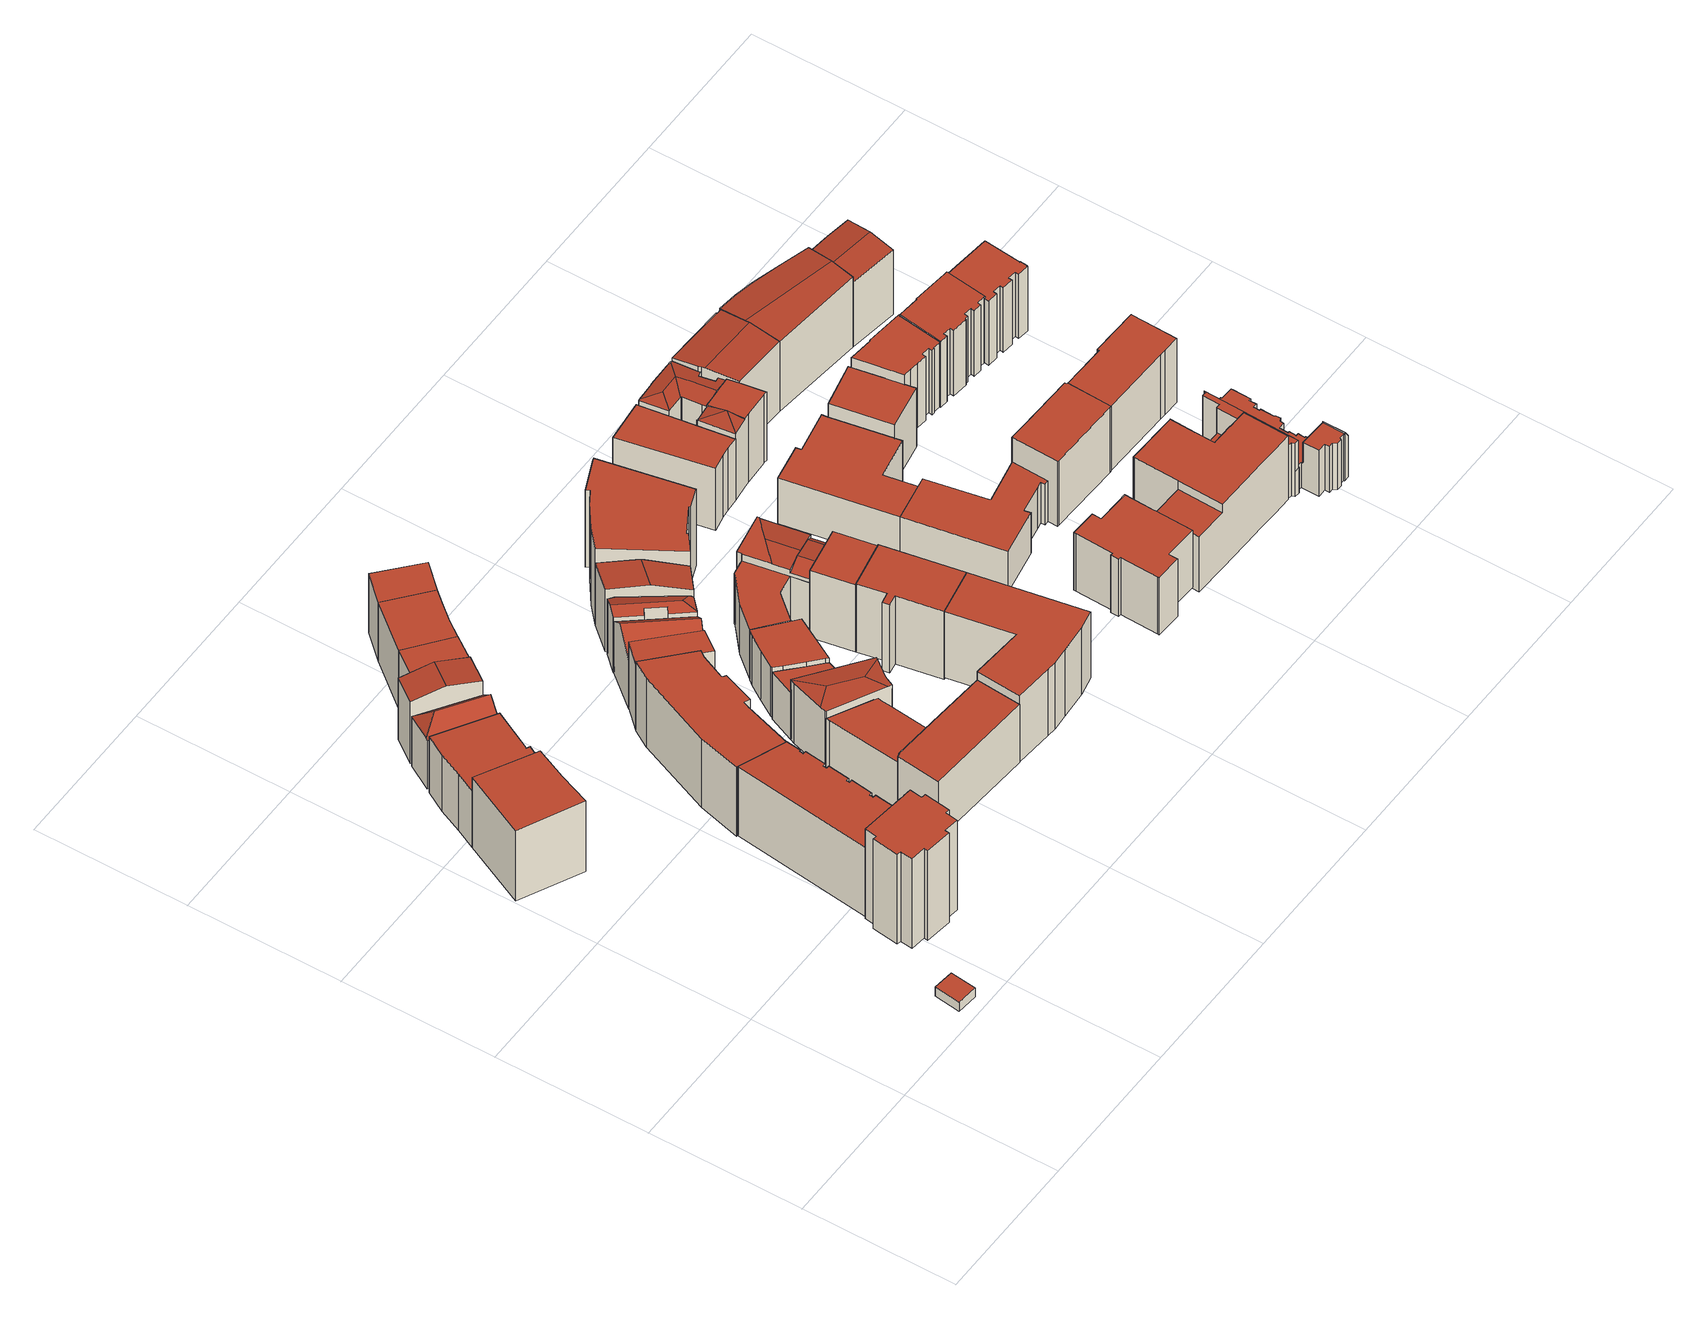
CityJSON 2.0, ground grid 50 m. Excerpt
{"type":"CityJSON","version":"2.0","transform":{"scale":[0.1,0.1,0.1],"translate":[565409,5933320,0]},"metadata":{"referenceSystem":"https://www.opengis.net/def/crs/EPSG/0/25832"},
"CityObjects":{
"building1":{"type":"Building","attributes":{"Gemeindeschluessel":"02000000","Geometrietyp2DReferenz":"3000","function":"31001_2440","roofType":"1000","measuredHeight":3.66,"storeysAboveGround":1},"geometry":[{"type":"MultiSurface","lod":"2","boundaries":[[[0,1,2,3]],[[4,5,6,7]],[[4,3,2,5]],[[5,2,1,6]],[[6,1,0,7]],[[7,0,3,4]]],"semantics":{"surfaces":[{"type":"RoofSurface"},{"type":"GroundSurface"},{"type":"WallSurface"}],"values":[0,1,2,2,2,2]}}]},
"building2":{"type":"Building","attributes":{"Gemeindeschluessel":"02000000","Geometrietyp2DReferenz":"3000","function":"31001_2010","roofType":"1000","measuredHeight":28.3,"storeysAboveGround":7},"geometry":[{"type":"MultiSurface","lod":"2","boundaries":[[[8,9,10,11]],[[12,10,9,13,14]],[[15,16,17,8,11]],[[16,15,12,14]],[[15,11,10,12]],[[8,17,13,9]],[[17,16,14,13]]],"semantics":{"surfaces":[{"type":"WallSurface"},{"type":"RoofSurface"},{"type":"GroundSurface"}],"values":[0,1,2,0,0,0,0]}}]},
"building3":{"type":"Building","attributes":{"Gemeindeschluessel":"02000000","Geometrietyp2DReferenz":"3000","function":"31001_2010","roofType":"1000","measuredHeight":35.96,"storeysAboveGround":9},"geometry":[{"type":"MultiSurface","lod":"2","boundaries":[[[18,19,20,21,22,23,24,25,26,27,28,29,30,31,32,33,34,35,36,37,38]],[[39,40,41,42,43,44,45,46,47,48,49,50,51,52,53,54,55,56,57,58,59]],[[39,38,37,40]],[[40,37,36,41]],[[41,36,35,42]],[[42,35,34,43]],[[43,34,33,44]],[[44,33,32,45]],[[45,32,31,46]],[[46,31,30,47]],[[47,30,29,48]],[[48,29,28,49]],[[49,28,27,50]],[[50,27,26,51]],[[51,26,25,52]],[[52,25,24,53]],[[53,24,23,54]],[[54,23,22,55]],[[55,22,21,56]],[[56,21,20,57]],[[57,20,19,58]],[[58,19,18,59]],[[59,18,38,39]]],"semantics":{"surfaces":[{"type":"RoofSurface"},{"type":"GroundSurface"},{"type":"WallSurface"}],"values":[0,1,2,2,2,2,2,2,2,2,2,2,2,2,2,2,2,2,2,2,2,2,2]}}]},
"building4":{"type":"Building","attributes":{"Gemeindeschluessel":"02000000","Geometrietyp2DReferenz":"3000","function":"31001_2010","roofType":"1000","measuredHeight":22.57,"storeysAboveGround":5},"geometry":[{"type":"MultiSurface","lod":"2","boundaries":[[[60,61,62,63]],[[63,62,64,65]],[[66,67,68,69]],[[69,68,70,71]],[[71,70,72,73]],[[73,72,74,75]],[[75,74,61,60]],[[67,66,76,77]],[[77,76,65,64]],[[65,76,66,69,71,73,75,60,63]],[[77,64,62,61,74,72,70,68,67]]],"semantics":{"surfaces":[{"type":"WallSurface"},{"type":"GroundSurface"},{"type":"RoofSurface"}],"values":[0,0,0,0,0,0,0,0,0,1,2]}}]},
"building5":{"type":"Building","attributes":{"Gemeindeschluessel":"02000000","Geometrietyp2DReferenz":"3000","function":"31001_2010","roofType":"1000","measuredHeight":27.87,"storeysAboveGround":7},"geometry":[{"type":"MultiSurface","lod":"2","boundaries":[[[78,79,80,81]],[[81,80,82,83]],[[83,82,84,85]],[[85,84,86,87]],[[87,86,88,89]],[[89,88,90,91]],[[91,90,92,93]],[[93,92,94,95]],[[95,94,96,97]],[[97,96,98,99]],[[99,98,100,101]],[[101,100,102,103]],[[103,102,104,105]],[[105,104,106,107]],[[107,106,108,109]],[[109,108,110,111]],[[111,110,112,113]],[[113,112,114,115]],[[115,114,116,117]],[[117,116,118,119]],[[119,118,120,121]],[[122,123,124,125]],[[125,124,126,127]],[[127,126,128,129]],[[129,128,130,131]],[[131,130,132,133]],[[133,132,134,135]],[[136,137,138,139]],[[139,138,140,141]],[[121,120,142,143]],[[134,132,130,128,126,124,123,142,120,118,116,114,112,110,108,106,104,102,100,98,96,94,92,90,88,86,84,82,80,79,140,138,137]],[[122,125,127,129,131,133,135,136,139,141,78,81,83,85,87,89,91,93,95,97,99,101,103,105,107,109,111,113,115,117,119,121,143]],[[136,135,134,137]],[[122,143,142,123]],[[78,141,140,79]]],"semantics":{"surfaces":[{"type":"WallSurface"},{"type":"RoofSurface"},{"type":"GroundSurface"}],"values":[0,0,0,0,0,0,0,0,0,0,0,0,0,0,0,0,0,0,0,0,0,0,0,0,0,0,0,0,0,0,1,2,0,0,0]}}]},
"building6":{"type":"Building","attributes":{"Gemeindeschluessel":"02000000","Geometrietyp2DReferenz":"3000","function":"31001_2010","roofType":"3200","measuredHeight":24.64,"storeysAboveGround":4},"geometry":[{"type":"MultiSurface","lod":"2","boundaries":[[[144,145,146]],[[144,147,148,145]],[[149,145,148,150]],[[151,152,149,150]],[[146,145,149,152,153]],[[153,152,151,154]],[[151,150,148,147,154]],[[153,154,147,144,146]]],"semantics":{"surfaces":[{"type":"RoofSurface"},{"type":"WallSurface"},{"type":"GroundSurface"}],"values":[0,0,1,2,1,1,1,0]}}]},
"building7":{"type":"Building","attributes":{"Gemeindeschluessel":"02000000","Geometrietyp2DReferenz":"3000","function":"31001_2010","roofType":"3100","measuredHeight":27.04,"storeysAboveGround":4},"geometry":[{"type":"MultiSurface","lod":"2","boundaries":[[[155,156,157,158]],[[159,160,158,157]],[[161,156,155,162]],[[163,160,159,164]],[[162,155,158,160,163]],[[164,159,157,156,161]],[[164,161,162,163]]],"semantics":{"surfaces":[{"type":"RoofSurface"},{"type":"WallSurface"},{"type":"GroundSurface"}],"values":[0,0,1,1,1,1,2]}}]},
"building8":{"type":"Building","attributes":{"Gemeindeschluessel":"02000000","Geometrietyp2DReferenz":"3000","function":"31001_2010","roofType":"1000","measuredHeight":23.65,"storeysAboveGround":6},"geometry":[{"type":"MultiSurface","lod":"2","boundaries":[[[165,166,167,168]],[[169,170,171,172]],[[170,169,165,168]],[[169,172,166,165]],[[172,171,167,166]],[[171,170,168,167]]],"semantics":{"surfaces":[{"type":"RoofSurface"},{"type":"GroundSurface"},{"type":"WallSurface"}],"values":[0,1,2,2,2,2]}}]},
"building9":{"type":"Building","attributes":{"Gemeindeschluessel":"02000000","Geometrietyp2DReferenz":"3000","function":"31001_2010","roofType":"1000","measuredHeight":27.64,"storeysAboveGround":6},"geometry":[{"type":"MultiSurface","lod":"2","boundaries":[[[173,174,175,176]],[[177,178,179,180]],[[180,179,181,182]],[[182,181,183,184]],[[184,183,174,173]],[[185,186,187,188]],[[188,187,189,190]],[[190,189,191,192]],[[192,191,193,194]],[[195,196,197,198]],[[195,198,199,200,177,180,182,184,173,176,185,188,190,192,194]],[[201,202,203,193,191,189,187,186,175,174,183,181,179,178]],[[175,186,185,176]],[[204,199,198,197]],[[195,194,193,203,205,196]],[[200,199,204,206,202,201]],[[205,203,202,206]],[[201,178,177,200]],[[205,206,204,197,196]]],"semantics":{"surfaces":[{"type":"WallSurface"},{"type":"GroundSurface"},{"type":"RoofSurface"}],"values":[0,0,0,0,0,0,0,0,0,0,1,2,0,0,0,0,0,0,2]}}]},
"building10":{"type":"Building","attributes":{"Gemeindeschluessel":"02000000","Geometrietyp2DReferenz":"3000","function":"31001_2010","roofType":"1000","measuredHeight":23.52,"storeysAboveGround":6},"geometry":[{"type":"MultiSurface","lod":"2","boundaries":[[[207,208,209,210]],[[210,209,211,212]],[[213,211,209,208,214,215]],[[172,171,216,207,210,212]],[[171,172,213,215]],[[172,212,211,213]],[[207,216,214,208]],[[216,171,215,214]]],"semantics":{"surfaces":[{"type":"WallSurface"},{"type":"RoofSurface"},{"type":"GroundSurface"}],"values":[0,0,1,2,0,0,0,0]}}]},
"building11":{"type":"Building","attributes":{"Gemeindeschluessel":"02000000","Geometrietyp2DReferenz":"3000","function":"31001_2010","roofType":"1000","measuredHeight":23.4,"storeysAboveGround":7},"geometry":[{"type":"MultiSurface","lod":"2","boundaries":[[[217,218,219,220,221,222,223]],[[224,225,226,227]],[[227,226,228,229]],[[229,228,230,231]],[[217,232,233,218]],[[234,223,222,235]],[[235,222,221,236]],[[236,221,220,237]],[[237,220,219,238]],[[239,240,241,242]],[[224,227,229,231,234,235,236,237,238,243,239,242]],[[234,231,230,232,217,223]],[[225,224,242,241]],[[240,239,243,233]],[[243,238,219,218,233]],[[240,233,232,230,228,226,225,241]]],"semantics":{"surfaces":[{"type":"RoofSurface"},{"type":"WallSurface"},{"type":"GroundSurface"}],"values":[0,1,1,1,1,1,1,1,1,1,2,1,1,1,1,0]}}]},
"building12":{"type":"Building","attributes":{"Gemeindeschluessel":"02000000","Geometrietyp2DReferenz":"3000","function":"31001_2010","roofType":"1000","measuredHeight":26.34,"storeysAboveGround":5},"geometry":[{"type":"MultiSurface","lod":"2","boundaries":[[[244,245,246,247]],[[248,249,250,251]],[[249,248,244,247]],[[248,251,245,244]],[[251,250,246,245]],[[250,249,247,246]]],"semantics":{"surfaces":[{"type":"RoofSurface"},{"type":"GroundSurface"},{"type":"WallSurface"}],"values":[0,1,2,2,2,2]}}]},
"building13":{"type":"Building","attributes":{"Gemeindeschluessel":"02000000","Geometrietyp2DReferenz":"3000","function":"31001_2010","roofType":"3200","measuredHeight":24.86,"storeysAboveGround":6},"geometry":[{"type":"MultiSurface","lod":"2","boundaries":[[[252,253,254,255]],[[256,253,252,257,258,259]],[[260,261,262,258,257]],[[263,262,261,264]],[[265,266,267,268]],[[263,264,265,268,269,270,271]],[[255,254,269,268,267]],[[266,265,264,261,260]],[[263,271,259,258,262]],[[271,270,256,259]],[[270,269,254,253,256]],[[266,260,257,252,255,267]]],"semantics":{"surfaces":[{"type":"RoofSurface"},{"type":"WallSurface"},{"type":"GroundSurface"}],"values":[0,0,0,1,1,2,1,1,1,1,1,0]}}]},
"building14":{"type":"Building","attributes":{"Gemeindeschluessel":"02000000","Geometrietyp2DReferenz":"3000","function":"31001_2010","roofType":"1000","measuredHeight":23.56,"storeysAboveGround":5},"geometry":[{"type":"MultiSurface","lod":"2","boundaries":[[[208,272,273,214]],[[274,275,276,277]],[[277,276,273,272]],[[275,274,208,214]],[[274,277,272,208]],[[276,275,214,273]]],"semantics":{"surfaces":[{"type":"RoofSurface"},{"type":"GroundSurface"},{"type":"WallSurface"}],"values":[0,1,2,2,2,2]}}]},
"building15":{"type":"Building","attributes":{"Gemeindeschluessel":"02000000","Geometrietyp2DReferenz":"3000","function":"31001_2010","roofType":"1000","measuredHeight":18.92,"storeysAboveGround":5},"geometry":[{"type":"MultiSurface","lod":"2","boundaries":[[[278,279,280,281]],[[281,280,282,283]],[[283,282,284,285]],[[285,284,286,287]],[[288,289,290,291]],[[287,286,292,293]],[[290,289,292,286,284,282,280,279,294]],[[288,291,270,278,281,283,285,287,293]],[[270,291,290,294]],[[288,293,292,289]],[[278,270,294,279]]],"semantics":{"surfaces":[{"type":"WallSurface"},{"type":"RoofSurface"},{"type":"GroundSurface"}],"values":[0,0,0,0,0,0,1,2,0,0,0]}}]},
"building16":{"type":"Building","attributes":{"Gemeindeschluessel":"02000000","Geometrietyp2DReferenz":"3000","function":"31001_2070","roofType":"3100","measuredHeight":26.56,"storeysAboveGround":5},"geometry":[{"type":"MultiSurface","lod":"2","boundaries":[[[295,296,297,298]],[[299,300,297,296]],[[301,298,297,300,302]],[[303,304,299,296,295]],[[302,300,299,304]],[[303,295,298,301]],[[302,304,303,301]]],"semantics":{"surfaces":[{"type":"WallSurface"},{"type":"GroundSurface"},{"type":"RoofSurface"}],"values":[0,1,0,0,0,2,2]}}]},
"building17":{"type":"Building","attributes":{"Gemeindeschluessel":"02000000","Geometrietyp2DReferenz":"3000","function":"31001_2010","roofType":"1000","measuredHeight":20.04,"storeysAboveGround":5},"geometry":[{"type":"MultiSurface","lod":"2","boundaries":[[[305,306,307,308]],[[308,307,309,310]],[[311,312,313,314]],[[314,313,315,316]],[[316,315,317,318]],[[319,320,321,322]],[[317,315,313,312,323,309,307,306,321,320]],[[311,314,316,318,319,322,305,308,310,324]],[[324,310,309,323]],[[319,318,317,320]],[[311,324,323,312]],[[305,322,321,306]]],"semantics":{"surfaces":[{"type":"WallSurface"},{"type":"RoofSurface"},{"type":"GroundSurface"}],"values":[0,0,0,0,0,0,1,2,0,0,0,0]}}]},
"building18":{"type":"Building","attributes":{"Gemeindeschluessel":"02000000","Geometrietyp2DReferenz":"3000","function":"31001_2070","roofType":"3200","measuredHeight":23.77,"storeysAboveGround":4},"geometry":[{"type":"MultiSurface","lod":"2","boundaries":[[[325,326,327,328,329,330,331,332,333,334]],[[296,330,329,335]],[[335,329,328,336]],[[336,328,327,337]],[[337,327,326,338]],[[338,326,325,297]],[[297,325,334,339]],[[340,341,342,343]],[[296,335,336,337,338,297,339,340,343,344]],[[341,340,339,334,333]],[[331,330,296,344,345]],[[346,345,344,343,342]],[[345,346,332,331]],[[346,342,341,333,332]]],"semantics":{"surfaces":[{"type":"RoofSurface"},{"type":"WallSurface"},{"type":"GroundSurface"}],"values":[0,1,1,1,1,1,1,1,2,1,1,1,0,0]}}]},
"building19":{"type":"Building","attributes":{"Gemeindeschluessel":"02000000","Geometrietyp2DReferenz":"3000","function":"31001_2070","roofType":"3100","measuredHeight":27.03,"storeysAboveGround":5},"geometry":[{"type":"MultiSurface","lod":"2","boundaries":[[[347,348,349,350,351]],[[347,351,352,353]],[[354,353,352,355,356]],[[348,347,353,354]],[[355,352,351,350]],[[348,354,356,349]],[[355,350,349,356]]],"semantics":{"surfaces":[{"type":"WallSurface"},{"type":"GroundSurface"},{"type":"RoofSurface"}],"values":[0,1,0,0,0,2,2]}}]},
"building20":{"type":"Building","attributes":{"Gemeindeschluessel":"02000000","Geometrietyp2DReferenz":"3000","function":"31001_2010","roofType":"1000","measuredHeight":26.61,"storeysAboveGround":7},"geometry":[{"type":"MultiSurface","lod":"2","boundaries":[[[357,358,359,360]],[[360,359,361,362]],[[362,361,363,364]],[[365,366,367,368]],[[369,370,371,372]],[[357,360,362,364,371,370,373,374,365,368]],[[367,366,375,376,369,372,363,361,359,358]],[[369,376,373,370]],[[375,366,365,374]],[[376,375,374,373]],[[367,358,357,368]],[[363,372,371,364]]],"semantics":{"surfaces":[{"type":"WallSurface"},{"type":"GroundSurface"},{"type":"RoofSurface"}],"values":[0,0,0,0,0,1,2,0,0,0,0,0]}}]},
"building21":{"type":"Building","attributes":{"Gemeindeschluessel":"02000000","Geometrietyp2DReferenz":"3000","function":"31001_2010","roofType":"1000","measuredHeight":23.55,"storeysAboveGround":6},"geometry":[{"type":"MultiSurface","lod":"2","boundaries":[[[377,378,379,380,381,382,383,384]],[[385,386,387,384,388,389,390]],[[391,392,393,390,394]],[[385,393,392,395,396]],[[397,398,377,387,386]],[[395,399,400,396]],[[401,402,403,404]],[[404,403,405,406]],[[406,405,407,408]],[[408,407,409,410]],[[411,380,379,412]],[[398,378,377]],[[384,383,388]],[[413,381,380,411]],[[390,389,394]],[[414,415,416,417]],[[414,417,418,419,401,404,406,408,410,413,411,412,420]],[[421,422,416,415,423,424,409,407,405,403,402]],[[421,402,401,419]],[[420,412,379,378,398,397,400,399]],[[424,423,391,394,389,388,383,382]],[[397,386,385,396,400]],[[414,420,399,395,392,391,423,415]],[[385,390,393]],[[377,384,387]],[[422,421,419,418]],[[416,422,418,417]],[[413,410,409,424,382,381]]],"semantics":{"surfaces":[{"type":"RoofSurface"},{"type":"WallSurface"},{"type":"GroundSurface"}],"values":[0,0,0,0,0,0,1,1,1,1,1,1,1,1,1,1,2,0,1,1,1,1,1,1,1,1,1,1]}}]},
"building22":{"type":"Building","attributes":{"Gemeindeschluessel":"02000000","Geometrietyp2DReferenz":"3000","function":"31001_2010","roofType":"1000","measuredHeight":27.33,"storeysAboveGround":6},"geometry":[{"type":"MultiSurface","lod":"2","boundaries":[[[425,426,427,428]],[[429,430,426,425]],[[431,375,376,432]],[[433,434,435,436]],[[437,376,375,427,426,430,435,434]],[[438,433,436,429,425,428,431,432]],[[429,436,435,430]],[[433,438,437,434]],[[438,432,376,437]],[[431,428,427,375]]],"semantics":{"surfaces":[{"type":"WallSurface"},{"type":"RoofSurface"},{"type":"GroundSurface"}],"values":[0,0,0,0,1,2,0,0,0,0]}}]},
"building23":{"type":"Building","attributes":{"Gemeindeschluessel":"02000000","Geometrietyp2DReferenz":"3000","function":"31001_2070","roofType":"1000","measuredHeight":30.8,"storeysAboveGround":6},"geometry":[{"type":"MultiSurface","lod":"2","boundaries":[[[439,440,441,442]],[[442,441,443,444]],[[444,443,445,446]],[[447,448,449,450]],[[450,449,451,452]],[[452,451,453,454]],[[454,453,455,456]],[[456,455,457,458]],[[458,457,459,460]],[[460,459,461,462]],[[462,461,440,439]],[[448,447,463,464]],[[446,445,464,463]],[[446,463,447,450,452,454,456,458,460,462,439,442,444]],[[464,445,443,441,440,461,459,457,455,453,451,449,448]]],"semantics":{"surfaces":[{"type":"WallSurface"},{"type":"GroundSurface"},{"type":"RoofSurface"}],"values":[0,0,0,0,0,0,0,0,0,0,0,0,0,1,2]}}]},
"building24":{"type":"Building","attributes":{"Gemeindeschluessel":"02000000","Geometrietyp2DReferenz":"3000","function":"31001_2010","roofType":"1000","measuredHeight":26.93,"storeysAboveGround":6},"geometry":[{"type":"MultiSurface","lod":"2","boundaries":[[[465,466,467,468]],[[469,470,471,472]],[[469,468,467,470]],[[470,467,466,471]],[[471,466,465,472]],[[469,472,465,468]]],"semantics":{"surfaces":[{"type":"RoofSurface"},{"type":"GroundSurface"},{"type":"WallSurface"}],"values":[0,1,2,2,2,2]}}]},
"building25":{"type":"Building","attributes":{"Gemeindeschluessel":"02000000","Geometrietyp2DReferenz":"3000","function":"31001_2010","roofType":"1000","measuredHeight":22.99,"storeysAboveGround":7},"geometry":[{"type":"MultiSurface","lod":"2","boundaries":[[[473,474,475,476]],[[476,475,477,478]],[[479,480,474,473]],[[481,482,483,484]],[[485,486,482,481]],[[487,488,489,490]],[[490,489,491,492]],[[492,491,493,494]],[[495,496,497,498]],[[498,497,499,500]],[[500,499,501,502]],[[488,487,478,477]],[[483,482,486,503,504,501,499,497,496,505,493,491,489,488,477,475,474,480]],[[506,507,485,481,484,479,473,476,478,487,490,492,494,508,495,498,500,502]],[[506,502,501,504]],[[479,484,483,480]],[[485,507,503,486]],[[507,506,504,503]],[[495,508,505,496]],[[508,494,493,505]]],"semantics":{"surfaces":[{"type":"WallSurface"},{"type":"RoofSurface"},{"type":"GroundSurface"}],"values":[0,0,0,0,0,0,0,0,0,0,0,0,1,2,0,0,0,0,0,0]}}]},
"building26":{"type":"Building","attributes":{"Gemeindeschluessel":"02000000","Geometrietyp2DReferenz":"3000","function":"31001_2010","roofType":"1000","measuredHeight":24.76,"storeysAboveGround":5},"geometry":[{"type":"MultiSurface","lod":"2","boundaries":[[[509,510,511,512]],[[513,514,515,516]],[[516,515,517,518]],[[518,517,519,520]],[[520,519,510,509]],[[521,522,523,524]],[[514,513,524,523]],[[522,521,512,511]],[[512,521,524,513,516,518,520,509]],[[522,511,510,519,517,515,514,523]]],"semantics":{"surfaces":[{"type":"WallSurface"},{"type":"GroundSurface"},{"type":"RoofSurface"}],"values":[0,0,0,0,0,0,0,0,1,2]}}]},
"building27":{"type":"Building","attributes":{"Gemeindeschluessel":"02000000","Geometrietyp2DReferenz":"3000","function":"31001_2010","roofType":"1000","measuredHeight":16.32,"storeysAboveGround":5},"geometry":[{"type":"MultiSurface","lod":"2","boundaries":[[[525,526,527,528]],[[528,527,529,530]],[[530,529,531,532]],[[533,534,535,536]],[[537,535,534,531,529,527,526,538,539,540,541]],[[525,528,530,532,533,536,542,543,544,545,546]],[[546,545,539,538]],[[533,532,531,534]],[[525,546,538,526]],[[542,536,535,537]],[[543,542,537,541]],[[545,544,540,539]],[[544,543,541,540]]],"semantics":{"surfaces":[{"type":"WallSurface"},{"type":"RoofSurface"},{"type":"GroundSurface"}],"values":[0,0,0,0,1,2,0,0,0,0,0,0,0]}}]},
"building28":{"type":"Building","attributes":{"Gemeindeschluessel":"02000000","Geometrietyp2DReferenz":"3000","function":"31001_2010","roofType":"1000","measuredHeight":18.31,"storeysAboveGround":5},"geometry":[{"type":"MultiSurface","lod":"2","boundaries":[[[547,548,549,550]],[[550,549,551,552]],[[553,554,555,556]],[[557,558,559,560]],[[560,559,561,562]],[[562,561,563,564]],[[555,554,565,563,561,559,558,551,549,548]],[[566,553,556,547,550,552,557,560,562,564]],[[547,556,555,548]],[[553,566,565,554]],[[566,564,563,565]],[[557,552,551,558]]],"semantics":{"surfaces":[{"type":"WallSurface"},{"type":"RoofSurface"},{"type":"GroundSurface"}],"values":[0,0,0,0,0,0,1,2,0,0,0,0]}}]},
"building29":{"type":"Building","attributes":{"Gemeindeschluessel":"02000000","Geometrietyp2DReferenz":"3000","function":"31001_3010","roofType":"3100","measuredHeight":27.89,"storeysAboveGround":5},"geometry":[{"type":"MultiSurface","lod":"2","boundaries":[[[567,568,569,570]],[[571,572,573,574,575,576]],[[577,578,579]],[[580,581,582,583,577,579]],[[581,584,585,586,582]],[[587,588,581,580]],[[575,589,567,576]],[[571,579,578,572]],[[590,586,585,591]],[[592,593,594,595]],[[595,594,596,597]],[[591,598,599,600]],[[600,599,601,602]],[[602,601,603,574]],[[574,603,589,575]],[[604,605,606]],[[607,608,609,610]],[[611,612,613,614]],[[587,615,588]],[[584,616,585]],[[617,618,619,620]],[[620,619,621,622]],[[623,624,625,626]],[[626,625,627,628]],[[629,611,614,630,513,571,576,524,631,632,592,595,597,633,617,620,622,634,623,626,628,635,607,610,636,637],[591,600,602,574,573,572,638,639,640,590]],[[570,569,641,593,592,632,631,524]],[[623,634,622,621,642,624]],[[629,637,643,644,612,611]],[[645,643,637,636,610,609]],[[608,607,635,628,627,606,605]],[[646,604,647,648]],[[649,618,617,633,597,596]],[[513,630,614,613,615,587,580]],[[588,650,584,581]],[[585,616,648,598,591]],[[583,582,586,590,640,639]],[[513,580,579,571]],[[583,639,638,572,578,577]],[[576,567,570,524]],[[651,647,604,606,627,625,624,642,621,619,618,649,652]],[[584,650,588,615,613,612,644,643,645,609,608,605,604,646,648,616]],[[603,601,599,598,648,647,651,652,589]],[[589,652,653,568,567]],[[568,653,652,649,596,594,593,641,569]]],"semantics":{"surfaces":[{"type":"RoofSurface"},{"type":"WallSurface"},{"type":"GroundSurface"}],"values":[0,0,0,0,0,0,1,1,1,1,1,1,1,1,1,1,1,1,1,1,1,1,1,1,2,1,1,1,1,1,1,1,1,1,1,1,1,1,1,0,0,0,0,0]}}]},
"building30":{"type":"Building","attributes":{"Gemeindeschluessel":"02000000","Geometrietyp2DReferenz":"3000","function":"31001_2010","roofType":"1000","measuredHeight":23.64,"storeysAboveGround":6},"geometry":[{"type":"MultiSurface","lod":"2","boundaries":[[[654,655,656,657]],[[657,656,658,659]],[[660,661,655,654]],[[662,663,659,658]],[[663,662,661,660]],[[663,660,654,657,659]],[[661,662,658,656,655]]],"semantics":{"surfaces":[{"type":"WallSurface"},{"type":"GroundSurface"},{"type":"RoofSurface"}],"values":[0,0,0,0,0,1,2]}}]},
"building31":{"type":"Building","attributes":{"Gemeindeschluessel":"02000000","Geometrietyp2DReferenz":"3000","function":"31001_2010","roofType":"1000","measuredHeight":25.5,"storeysAboveGround":7},"geometry":[{"type":"MultiSurface","lod":"2","boundaries":[[[664,665,666,667,668,669,670]],[[671,667,666,672]],[[664,673,674,665]],[[675,676,677,678]],[[679,680,681,682]],[[683,684,685,686]],[[687,685,688,689]],[[690,691,692,693]],[[693,692,694,695]],[[696,680,679,697,691,690,698,699,700,678,677]],[[701,702,703,704,689,688,705,706,707,673,664,670,708]],[[709,687,689,704,703,702,701,708,710,711,671,672,712,713,714,675,678,700,699,698,690,693,695,715,716],[717,718,719,720,721,722,723,724,725,726]],[[707,706,705,688,685,684,727,728,729,730,731,681,680,696,677,676,732,733,674,673]],[[734,735,736,683,686,737,738,739,694,692,691,697,679,682]],[[670,669,668,667,671,711,710,708]],[[674,733,732,676,675,714,713,712]],[[721,720,719,718,681,731,730,729]],[[728,727,684,724,723,722,721,729]],[[717,726,735,734,682,681,718]],[[684,683,736,735,726,725,724]],[[687,709,716,738,737,686,685]],[[739,738,716,715,695,694]],[[665,674,712,672,666]]],"semantics":{"surfaces":[{"type":"RoofSurface"},{"type":"WallSurface"},{"type":"GroundSurface"}],"values":[0,1,1,1,1,1,1,1,1,1,1,2,0,0,1,1,1,1,1,1,1,1,1]}}]},
"building32":{"type":"Building","attributes":{"Gemeindeschluessel":"02000000","Geometrietyp2DReferenz":"3000","function":"31001_1010","roofType":"1000","measuredHeight":26.06,"storeysAboveGround":7},"geometry":[{"type":"MultiSurface","lod":"2","boundaries":[[[740,741,742,743,744,745,746,747,748,749,750]],[[546,751,752,753,754,755,756,757,758,759,760]],[[546,748,747,751]],[[751,747,746,752]],[[752,746,745,753]],[[753,745,744,754]],[[754,744,743,755]],[[755,743,742,756]],[[756,742,741,757]],[[757,741,740,758]],[[759,750,749,760]],[[759,758,740,750]],[[546,760,749,748]]],"semantics":{"surfaces":[{"type":"RoofSurface"},{"type":"GroundSurface"},{"type":"WallSurface"}],"values":[0,1,2,2,2,2,2,2,2,2,2,2,2]}}]},
"building33":{"type":"Building","attributes":{"Gemeindeschluessel":"02000000","Geometrietyp2DReferenz":"3000","function":"31001_2010","roofType":"3100","measuredHeight":29.08,"storeysAboveGround":7},"geometry":[{"type":"MultiSurface","lod":"2","boundaries":[[[761,762,763,764]],[[622,765,766,620]],[[620,766,767,617]],[[768,762,761,607]],[[769,770,771,772]],[[772,771,773,774]],[[768,607,622,620,617,769,772,774]],[[763,762,768,774,773]],[[622,607,761,764,765]],[[770,769,617,767]],[[770,767,766,765,764,763,773,771]]],"semantics":{"surfaces":[{"type":"RoofSurface"},{"type":"WallSurface"},{"type":"GroundSurface"}],"values":[0,1,1,1,1,1,2,1,1,1,0]}}]},
"building34":{"type":"Building","attributes":{"Gemeindeschluessel":"02000000","Geometrietyp2DReferenz":"3000","function":"31001_1010","roofType":"1000","measuredHeight":25.79,"storeysAboveGround":7},"geometry":[{"type":"MultiSurface","lod":"2","boundaries":[[[775,776,777,778,779,780,781,782,783,784,785,786,787,788,789,790,791,792]],[[793,794,795,796,797,798,799,800,801,802,803,804,805,806,807,808,809,810]],[[793,792,791,794]],[[794,791,790,795]],[[795,790,789,796]],[[796,789,788,797]],[[797,788,787,798]],[[798,787,786,799]],[[799,786,785,800]],[[800,785,784,801]],[[801,784,783,802]],[[802,783,782,803]],[[803,782,781,804]],[[804,781,780,805]],[[805,780,779,806]],[[806,779,778,807]],[[807,778,777,808]],[[808,777,776,809]],[[809,776,775,810]],[[810,775,792,793]]],"semantics":{"surfaces":[{"type":"RoofSurface"},{"type":"GroundSurface"},{"type":"WallSurface"}],"values":[0,1,2,2,2,2,2,2,2,2,2,2,2,2,2,2,2,2,2,2]}}]},
"building35":{"type":"Building","attributes":{"Gemeindeschluessel":"02000000","Geometrietyp2DReferenz":"3000","function":"31001_1120","roofType":"1000","measuredHeight":21.23,"storeysAboveGround":6},"geometry":[{"type":"MultiSurface","lod":"2","boundaries":[[[811,812,813,814,815,816,817,818,819,820,821]],[[822,821,820,823]],[[823,820,819,824]],[[824,819,818,825]],[[825,818,817,826]],[[826,817,816,827]],[[827,816,815,828]],[[829,814,813,830]],[[830,813,812,831]],[[832,811,821,822]],[[833,834,835,836]],[[836,835,837,838]],[[838,837,839,840]],[[840,839,841,842]],[[842,841,843,844]],[[844,843,845,846]],[[847,848,849,850]],[[850,849,851,852]],[[852,851,853,854]],[[854,853,855,856]],[[856,855,857,858]],[[858,857,859,860]],[[860,859,861,862]],[[862,861,863,864]],[[864,863,865,866]],[[867,868,869,870]],[[870,869,871,872]],[[873,874,875,876]],[[877,878,879,880]],[[880,879,881,882]],[[882,881,883,884]],[[876,875,885,886,887]],[[888,889,890,891]],[[891,890,892,893]],[[893,892,894,895]],[[895,894,896,897]],[[898,899,900,901]],[[901,900,902,903]],[[904,905,906,907]],[[907,906,908,909]],[[909,908,910,911]],[[911,910,912,913]],[[913,912,914,915]],[[915,914,916,917]],[[917,916,918,919]],[[919,918,920,921]],[[921,920,922,923]],[[923,922,924,925]],[[847,850,852,854,856,858,860,862,864,866,898,901,903,926,888,891,893,895,897,877,880,882,884,867,870,872,927,832,822,823,824,825,826,827,828,833,836,838,840,842,844,846,904,907,909,911,913,915,917,919,921,923,925]],[[871,869,868,873,876,887,902,900,899,865,863,861,859,857,855,853,851,849,848,924,922,920,918,916,914,912,910,908,906,905,845,843,841,839,837,835,834,829,830,831]],[[928,926,903,902,887,886]],[[888,926,928,929,930,889]],[[885,875,930,929]],[[878,877,897,896]],[[867,884,883,874,873,868]],[[865,899,898,866]],[[924,848,847,925]],[[845,905,904,846]],[[871,831,927,872]],[[832,927,831,812,811]],[[833,828,815,814,829,834]],[[885,929,928,886]],[[878,896,894,892,890,889,930,875,874,883,881,879]]],"semantics":{"surfaces":[{"type":"RoofSurface"},{"type":"WallSurface"},{"type":"GroundSurface"}],"values":[0,1,1,1,1,1,1,1,1,1,1,1,1,1,1,1,1,1,1,1,1,1,1,1,1,1,1,1,1,1,1,1,1,1,1,1,1,1,1,1,1,1,1,1,1,1,1,1,2,0,1,1,1,1,1,1,1,1,1,1,1,0,0]}}]},
"building36":{"type":"Building","attributes":{"Gemeindeschluessel":"02000000","Geometrietyp2DReferenz":"3000","function":"31001_1010","roofType":"1000","measuredHeight":25.64,"storeysAboveGround":7},"geometry":[{"type":"MultiSurface","lod":"2","boundaries":[[[931,932,933,934,935,936,937,938,939,940]],[[941,942,943,944,945,946,947,948,949,950]],[[941,940,939,942]],[[942,939,938,943]],[[943,938,937,944]],[[944,937,936,945]],[[945,936,935,946]],[[946,935,934,947]],[[947,934,933,948]],[[948,933,932,949]],[[949,932,931,950]],[[941,950,931,940]]],"semantics":{"surfaces":[{"type":"RoofSurface"},{"type":"GroundSurface"},{"type":"WallSurface"}],"values":[0,1,2,2,2,2,2,2,2,2,2,2]}}]},
"building37":{"type":"Building","attributes":{"Gemeindeschluessel":"02000000","Geometrietyp2DReferenz":"3000","function":"31001_2010","roofType":"3100","measuredHeight":29.04,"storeysAboveGround":7},"geometry":[{"type":"MultiSurface","lod":"2","boundaries":[[[774,951,952,953]],[[953,952,954,955]],[[955,954,956,957]],[[957,956,958,959]],[[960,961,962,963]],[[964,768,774,953,955,957,959,960,963]],[[965,951,774,768,966]],[[967,968,964,963,962]],[[961,960,959,958]],[[966,768,964,968]],[[961,958,956,954,952,951,965,967,962]],[[966,968,967,965]]],"semantics":{"surfaces":[{"type":"WallSurface"},{"type":"GroundSurface"},{"type":"RoofSurface"}],"values":[0,0,0,0,0,1,0,0,0,0,2,2]}}]},
"building38":{"type":"Building","attributes":{"Gemeindeschluessel":"02000000","Geometrietyp2DReferenz":"3000","function":"31001_1010","roofType":"1000","measuredHeight":26.35,"storeysAboveGround":7},"geometry":[{"type":"MultiSurface","lod":"2","boundaries":[[[969,970,971,972,973,974,975,976,977,978,979,980,981,982,983,984,985,986,987,988,989,990,991,992]],[[993,801,800,799,798,994,995,996,997,998,999,1000,1001,1002,1003,1004,1005,1006,1007,1008,1009,1010,1011,1012]],[[993,992,991,801]],[[801,991,990,800]],[[800,990,989,799]],[[799,989,988,798]],[[798,988,987,994]],[[994,987,986,995]],[[995,986,985,996]],[[996,985,984,997]],[[997,984,983,998]],[[998,983,982,999]],[[999,982,981,1000]],[[1000,981,980,1001]],[[1001,980,979,1002]],[[1002,979,978,1003]],[[1003,978,977,1004]],[[1004,977,976,1005]],[[1005,976,975,1006]],[[1006,975,974,1007]],[[1007,974,973,1008]],[[1008,973,972,1009]],[[1009,972,971,1010]],[[1010,971,970,1011]],[[1011,970,969,1012]],[[1012,969,992,993]]],"semantics":{"surfaces":[{"type":"RoofSurface"},{"type":"GroundSurface"},{"type":"WallSurface"}],"values":[0,1,2,2,2,2,2,2,2,2,2,2,2,2,2,2,2,2,2,2,2,2,2,2,2,2]}}]},
"building39":{"type":"Building","attributes":{"Gemeindeschluessel":"02000000","Geometrietyp2DReferenz":"3000","function":"31001_1010","roofType":"1000","measuredHeight":25.8,"storeysAboveGround":7},"geometry":[{"type":"MultiSurface","lod":"2","boundaries":[[[1013,1014,1015,1016]],[[1016,1015,1017,1018]],[[1018,1017,1019,1020]],[[1020,1019,1021,1022]],[[1022,1021,1023,1024]],[[1024,1023,1025,1026]],[[1027,1028,1029,1030]],[[1030,1029,1031,1032]],[[1032,1031,1033,1034]],[[1034,1033,1035,1036]],[[1036,1035,1037,1038]],[[1038,1037,1039,1040]],[[1040,1039,1041,1042]],[[1042,1041,1043,1044]],[[1044,1043,1045,1046]],[[1046,1045,1014,1013]],[[1047,1048,1049,1050]],[[1050,1049,1028,1027]],[[1048,1047,1026,1025]],[[1026,1047,1050,1027,1030,1032,1034,1036,1038,1040,1042,1044,1046,1013,1016,1018,1020,1022,1024]],[[1048,1025,1023,1021,1019,1017,1015,1014,1045,1043,1041,1039,1037,1035,1033,1031,1029,1028,1049]]],"semantics":{"surfaces":[{"type":"WallSurface"},{"type":"GroundSurface"},{"type":"RoofSurface"}],"values":[0,0,0,0,0,0,0,0,0,0,0,0,0,0,0,0,0,0,0,1,2]}}]},
"building40":{"type":"Building","attributes":{"Gemeindeschluessel":"02000000","Geometrietyp2DReferenz":"3000","function":"31001_2010","roofType":"3100","measuredHeight":27.14,"storeysAboveGround":6},"geometry":[{"type":"MultiSurface","lod":"2","boundaries":[[[1051,1052,1053,1054]],[[1052,1055,1056,1057,1053]],[[1058,1051,1054,964]],[[963,1057,1056,1059]],[[1059,1056,1055,1060]],[[1060,1055,1052,1051,1058]],[[964,1054,1053,1057,963]],[[964,963,1059,1060,1058]]],"semantics":{"surfaces":[{"type":"RoofSurface"},{"type":"WallSurface"},{"type":"GroundSurface"}],"values":[0,0,1,1,1,1,1,2]}}]}
},
"vertices":[
[355,6,104],[365,91,104],[298,99,104],[287,14,104],[287,14,68],[298,99,68],[365,91,68],[355,6,68],
[288,1377,0],[288,1377,283],[244,1276,283],[244,1276,0],[204,1173,283],[105,1477,283],[8,1270,283],[204,1173,0],[8,1270,0],[105,1477,0],
[464,322,360],[459,281,360],[509,275,360],[507,262,360],[594,251,360],[595,265,360],[645,258,360],[650,299,360],[664,297,360],[675,383,360],[661,385,360],[666,426,360],[640,429,360],[636,429,360],[623,431,360],[621,431,360],[525,443,360],[480,448,360],[475,408,360],[461,410,360],[451,324,360],[451,324,0],[461,410,0],[475,408,0],[480,448,0],[525,443,0],[621,431,0],[623,431,0],[636,429,0],[640,429,0],[666,426,0],[661,385,0],[675,383,0],[664,297,0],[650,299,0],[645,258,0],[595,265,0],[594,251,0],[507,262,0],[509,275,0],[459,281,0],[464,322,0],
[105,1477,1],[105,1477,226],[137,1542,226],[137,1542,1],[170,1617,226],[170,1617,1],[385,1574,1],[385,1574,226],[319,1443,226],[319,1443,1],[329,1438,226],[329,1438,1],[294,1374,226],[294,1374,1],[288,1377,226],[288,1377,1],[208,1685,1],[208,1685,226],
[535,899,9],[535,899,287],[679,841,287],[679,841,9],[683,839,287],[683,839,9],[681,817,287],[681,817,9],[678,791,287],[678,791,9],[674,791,287],[674,791,9],[672,778,287],[672,778,9],[682,777,287],[682,777,9],[674,707,287],[674,707,9],[664,708,287],[664,708,9],[663,696,287],[663,696,9],[673,695,287],[673,695,9],[672,691,287],[672,691,9],[664,624,287],[664,624,9],[655,625,287],[655,625,9],[654,615,287],[654,615,9],[664,614,287],[664,614,9],[655,543,287],[655,543,9],[646,544,287],[646,544,9],[645,535,287],[645,535,9],[644,532,287],[644,532,9],[654,530,287],[654,530,9],[636,462,9],[636,462,287],[635,449,287],[635,449,9],[639,448,287],[639,448,9],[637,432,287],[637,432,9],[636,429,287],[636,429,9],[623,431,287],[623,431,9],[621,431,287],[621,431,9],[525,443,9],[525,443,287],[480,448,287],[480,448,9],[479,448,287],[479,448,9],[646,461,287],[646,461,9],
[276,1715,247],[262,1778,200],[218,1702,200],[413,1622,247],[435,1661,200],[262,1778,1],[435,1661,1],[393,1588,1],[215,1697,1],[215,1697,194],[393,1588,204],
[323,1863,247],[268,1787,247],[354,1727,271],[409,1803,271],[441,1667,247],[495,1744,247],[268,1787,0],[323,1863,0],[495,1744,0],[441,1667,0],
[495,1744,237],[547,1819,237],[416,1923,237],[356,1841,237],[495,1744,1],[356,1841,1],[416,1923,1],[547,1819,1],
[531,900,8],[531,900,285],[566,1037,285],[566,1037,8],[733,998,8],[733,998,285],[683,839,285],[683,839,8],[679,841,285],[679,841,8],[535,899,285],[535,899,8],[667,1286,8],[667,1286,285],[702,1343,285],[702,1343,8],[833,1219,285],[833,1219,8],[818,1197,285],[818,1197,8],[784,1117,285],[784,1117,8],[815,1098,8],[815,1098,92],[784,1031,92],[784,1031,8],[772,1004,8],[740,1016,8],[740,1016,285],[759,1008,285],[795,1110,285],[772,1004,92],[795,1110,92],[759,1008,92],
[658,1960,1],[658,1960,236],[626,1922,236],[626,1922,1],[581,1867,236],[581,1867,1],[547,1819,236],[532,2067,236],[416,1923,236],[532,2067,1],
[821,566,244],[965,555,244],[980,700,244],[983,733,244],[985,744,244],[845,819,244],[844,808,244],[793,420,46],[793,420,280],[811,563,280],[811,563,46],[818,564,280],[818,564,46],[821,564,280],[821,564,46],[821,566,280],[965,555,280],[844,808,46],[845,819,46],[985,744,46],[983,733,46],[980,700,46],[1163,539,46],[1163,539,280],[1152,393,280],[1152,393,46],[965,555,46],
[862,1192,273],[909,1258,273],[760,1405,273],[702,1343,273],[862,1192,9],[702,1343,9],[760,1405,9],[909,1258,9],
[916,865,282],[887,961,275],[881,947,275],[849,840,275],[888,962,275],[1003,799,282],[1079,808,276],[1083,814,275],[1013,728,276],[1023,723,275],[1038,755,276],[1038,755,33],[1023,723,33],[845,819,33],[845,819,273],[843,821,273],[843,821,33],[881,947,33],[888,962,33],[1083,814,33],
[729,2036,236],[605,2147,236],[658,1960,0],[532,2067,0],[605,2147,0],[729,2036,0],
[923,1046,33],[923,1046,222],[945,1025,222],[945,1025,33],[992,980,222],[992,980,33],[1031,944,222],[1031,944,33],[1037,937,222],[1037,937,33],[1015,893,33],[1015,893,222],[1007,871,222],[1007,871,33],[1020,891,222],[1020,891,33],[888,962,222],
[990,1335,208],[990,1335,2],[849,1512,2],[849,1512,208],[909,1258,2],[760,1405,2],[808,1464,267],[760,1405,196],[945,1292,267],[909,1258,220],
[959,1107,39],[959,1107,239],[989,1156,239],[989,1156,39],[1004,1173,239],[1004,1173,39],[1037,937,39],[1037,937,239],[1031,944,239],[1031,944,39],[992,980,239],[992,980,39],[945,1025,239],[945,1025,39],[923,1046,39],[923,1046,239],[925,1052,239],[925,1052,39],[1115,1079,239],[1115,1079,39],
[849,1512,225],[900,1448,225],[914,1459,233],[955,1407,233],[941,1396,225],[990,1335,225],[991,1336,226],[993,1384,239],[871,1538,239],[848,1514,225],[941,1396,2],[955,1407,2],[914,1459,2],[900,1448,2],[848,1514,2],[897,1565,2],[897,1565,223],[914,1554,221],[914,1554,2],[1031,1374,2],[1031,1374,225],[1026,1383,229],
[1031,1374,1],[1031,1374,252],[968,1472,271],[901,1575,251],[901,1575,1],[967,1652,1],[1101,1432,1],[1101,1432,250],[967,1652,251],[1032,1546,271],
[1358,385,48],[1358,385,314],[1305,381,314],[1305,381,48],[1276,383,314],[1276,383,48],[1152,393,314],[1152,393,48],[1514,404,48],[1514,404,314],[1451,392,314],[1451,392,48],[1335,526,314],[1335,526,48],[1163,539,48],[1163,539,314],[1296,735,48],[1448,763,48],[1448,763,314],[1296,735,314],
[1321,1349,270],[1337,1365,270],[1336,1371,270],[1200,1346,270],[1202,1331,270],[1200,1330,270],[1216,1243,270],[1232,1259,270],[1283,1200,275],[1295,1202,276],[1276,1304,276],[1216,1243,267],[1226,1190,267],[1267,1197,273],[1237,1126,255],[1286,1135,276],[1274,1199,276],[1226,1190,255],[1357,1148,267],[1345,1212,267],[1364,1215,267],[1337,1365,267],[1376,1151,255],[1364,1215,255],[1004,1173,41],[1004,1173,242],[1066,1247,242],[1066,1247,41],[1145,1315,242],[1145,1315,41],[1151,1322,242],[1151,1322,41],[1191,1329,242],[1191,1329,41],[1200,1346,41],[1336,1371,41],[1202,1331,41],[1235,1125,41],[1235,1125,242],[1225,1189,242],[1225,1189,41],[1160,1179,41],[1092,1099,41],[1376,1151,41],[1092,1099,242],[1160,1179,242],[1237,1126,242],[1200,1330,242],
[1247,990,41],[1247,990,314],[1400,1019,314],[1400,1019,41],[1264,900,41],[1264,900,314],[1448,763,41],[1296,735,41],[1233,871,41],[1233,871,314],[1229,893,314],[1229,893,41],[1269,877,314],[1269,877,41],
[967,1652,0],[967,1652,308],[1023,1702,308],[1023,1702,0],[1100,1758,308],[1100,1758,0],[1136,1781,308],[1136,1781,0],[1234,1837,0],[1234,1837,308],[1240,1839,308],[1240,1839,0],[1300,1545,308],[1300,1545,0],[1237,1521,308],[1237,1521,0],[1234,1525,308],[1234,1525,0],[1151,1477,308],[1151,1477,0],[1154,1473,308],[1154,1473,0],[1101,1432,308],[1101,1432,0],[1129,1792,0],[1129,1792,308],
[1222,1123,309],[1247,990,309],[1400,1019,309],[1376,1151,309],[1376,1151,40],[1400,1019,40],[1247,990,40],[1222,1123,40],
[1737,462,57],[1737,462,287],[1738,488,287],[1738,488,57],[1746,488,287],[1746,488,57],[1746,462,57],[1746,462,287],[1741,333,57],[1741,333,287],[1742,338,287],[1742,338,57],[1826,330,57],[1826,330,287],[1750,611,57],[1750,611,287],[1751,617,287],[1751,617,57],[1835,614,287],[1835,614,57],[1835,610,287],[1835,610,57],[1912,580,57],[1912,580,287],[1943,579,287],[1943,579,57],[1940,481,287],[1940,481,57],[1940,480,287],[1940,480,57],[1827,359,287],[1936,354,287],[1834,583,287],[1936,354,57],[1827,359,57],[1834,583,57],
[1377,1868,0],[1377,1868,248],[1378,1868,248],[1378,1868,0],[1557,1588,0],[1557,1588,248],[1518,1587,248],[1518,1587,0],[1488,1583,248],[1488,1583,0],[1437,1573,248],[1437,1573,0],[1513,1882,0],[1513,1882,248],[1514,1875,248],[1514,1875,0],
[1923,817,53],[1923,817,216],[1909,815,216],[1909,815,53],[1907,829,216],[1907,829,53],[1886,825,216],[1886,825,53],[1797,809,53],[1797,809,216],[1801,790,216],[1801,790,53],[1649,762,216],[1927,935,216],[1779,906,216],[1741,1103,216],[1591,1076,216],[1649,762,53],[1591,1076,53],[1741,1103,53],[1779,906,53],[1927,935,53],
[1526,1431,32],[1526,1431,215],[1646,1452,215],[1646,1452,32],[1649,1435,215],[1649,1435,32],[1712,1098,32],[1712,1098,215],[1591,1076,215],[1591,1076,32],[1785,1461,32],[1785,1461,215],[1788,1441,215],[1788,1441,32],[1824,1248,215],[1824,1248,32],[1828,1226,215],[1828,1226,32],[1693,1201,215],[1693,1201,32],
[1528,1785,268],[1567,1833,278],[1517,1875,268],[1514,1875,268],[1540,1704,0],[1541,1705,0],[1533,1779,0],[1587,1785,0],[1586,1787,0],[1528,1785,0],[1541,1703,269],[1541,1705,269],[1540,1704,269],[1557,1588,269],[1607,1651,279],[1543,1702,269],[1541,1702,269],[1603,1680,274],[1598,1709,269],[1598,1708,269],[1615,1595,269],[1611,1622,274],[1586,1787,268],[1598,1708,0],[1598,1709,0],[1582,1879,0],[1582,1879,268],[1582,1880,268],[1582,1880,0],[1661,1882,268],[1661,1882,0],[1598,1709,268],[1596,1723,268],[1596,1723,0],[1589,1785,268],[1589,1785,0],[1587,1785,268],[1677,1715,274],[1707,1718,274],[1707,1718,268],[1714,1680,0],[1714,1680,274],[1715,1675,274],[1715,1675,0],[1712,1601,0],[1712,1601,274],[1634,1597,274],[1634,1597,0],[1615,1595,274],[1598,1709,274],[1684,1880,0],[1684,1880,268],[1691,1799,269],[1691,1799,0],[1693,1791,269],[1693,1791,0],[1675,1787,0],[1675,1787,272],[1685,1739,272],[1685,1739,0],[1702,1742,268],[1702,1742,0],[1716,1601,0],[1615,1595,0],[1517,1875,0],[1573,1879,0],[1680,1881,0],[1691,1791,0],[1707,1718,0],[1727,1601,0],[1727,1600,0],[1541,1703,0],[1541,1702,0],[1543,1702,0],[1573,1879,268],[1691,1791,269],[1727,1600,274],[1716,1601,274],[1727,1601,274],[1654,1713,274],[1654,1713,278],[1632,1712,274],[1680,1881,268],[1607,1651,274],[1643,1789,278],[1635,1836,278],[1579,1834,278],
[1788,1441,33],[1788,1441,269],[1931,1472,269],[1931,1472,33],[1933,1463,269],[1933,1463,33],[1824,1248,33],[1824,1248,269],[1968,1274,269],[1968,1274,33],
[2044,329,274],[2049,477,274],[1945,480,274],[1940,480,274],[1936,359,274],[1936,354,274],[1936,332,274],[1940,480,53],[1945,480,53],[2044,329,308],[2049,477,308],[2054,623,53],[2054,623,308],[2054,626,308],[2054,626,53],[2225,620,169],[2225,620,308],[2222,537,308],[2222,537,169],[2295,470,169],[2295,470,308],[2356,468,308],[2356,468,169],[2356,468,53],[2351,320,308],[2351,320,53],[2308,618,53],[2308,618,169],[2308,615,169],[2308,615,53],[2306,557,169],[2306,557,53],[2224,620,308],[2299,618,169],[2299,618,53],[2225,620,53],[2224,620,53],[2044,329,53],[2196,324,53],[2216,324,53],[2289,321,53],[2289,321,308],[2216,324,308],[2196,324,308],[1936,332,53],[2358,532,53],[1936,354,53],[1936,359,53],[2049,477,53],[2049,478,53],[2051,542,53],[2350,556,53],[2359,556,53],[2296,535,53],[2222,537,53],[2222,536,53],[2220,473,53],[2220,472,53],[2221,472,53],[2294,470,53],[2295,470,53],[2297,534,53],[2297,535,53],[2294,470,308],[2221,472,308],[2220,472,308],[2220,473,308],[2222,536,308],[2051,542,308],[2049,478,308],[2296,535,169],[2297,535,169],[2297,534,169],[2358,532,169],[2359,556,169],[2350,556,169],
[2166,776,314],[2171,776,314],[2176,921,314],[2173,921,314],[2173,928,314],[1975,934,314],[1931,936,314],[1927,936,314],[1927,935,314],[1922,784,314],[1926,784,314],[1927,936,53],[1931,936,53],[1975,934,53],[2173,928,53],[2173,921,53],[2176,921,53],[2171,776,53],[2166,776,53],[1926,784,53],[1922,784,53],
[1714,1680,280],[1895,1671,280],[1900,1771,291],[1695,1780,291],[1693,1791,290],[1691,1799,289],[1684,1880,280],[1895,1671,0],[1887,1871,0],[1887,1871,280],[1887,1869,280],[1887,1869,0],[1905,1869,280],[1905,1869,0],
[1961,1307,308],[1987,1305,308],[2015,1302,308],[2049,1298,308],[2050,1310,308],[2078,1307,308],[2076,1295,308],[2085,1294,308],[2085,1297,308],[2111,1294,308],[2113,1294,308],[2132,1438,308],[2134,1438,308],[2134,1443,308],[2013,1457,308],[2013,1454,308],[1938,1462,308],[1933,1463,308],[1933,1463,50],[1938,1462,50],[2013,1454,50],[2013,1457,50],[2134,1443,50],[2134,1438,50],[2132,1438,50],[2113,1294,50],[2111,1294,50],[2085,1297,50],[2085,1294,50],[2076,1295,50],[2078,1307,50],[2050,1310,50],[2049,1298,50],[2015,1302,50],[1987,1305,50],[1961,1307,50],
[2363,319,270],[2367,308,270],[2381,307,270],[2391,620,270],[2387,613,270],[2375,614,270],[2373,558,270],[2359,558,270],[2359,556,270],[2356,468,270],[2351,320,270],[2351,320,57],[2356,468,57],[2359,556,57],[2359,558,57],[2373,558,57],[2375,614,57],[2387,613,57],[2391,620,159],[2381,307,159],[2367,308,159],[2363,319,57],[2394,624,57],[2394,624,159],[2410,624,159],[2410,624,57],[2413,618,159],[2413,618,57],[2455,617,159],[2455,617,57],[2462,626,159],[2462,626,57],[2479,625,159],[2479,625,57],[2481,621,159],[2481,621,57],[2497,443,57],[2497,443,159],[2496,431,159],[2496,431,57],[2475,431,159],[2475,431,57],[2474,402,159],[2474,402,57],[2479,402,159],[2479,402,57],[2478,378,159],[2478,378,57],[2486,378,159],[2486,378,57],[2485,355,159],[2485,355,57],[2489,355,159],[2489,355,57],[2489,320,159],[2489,320,57],[2403,313,57],[2403,313,159],[2387,313,159],[2387,313,57],[2384,307,159],[2384,307,57],[2403,307,159],[2403,307,242],[2494,303,242],[2494,303,159],[2444,239,57],[2444,239,242],[2431,239,242],[2431,239,57],[2431,254,242],[2431,254,57],[2403,254,242],[2403,254,57],[2494,303,247],[2508,303,222],[2508,303,159],[2489,229,57],[2489,229,242],[2489,232,242],[2489,232,57],[2473,233,242],[2473,233,57],[2469,226,242],[2469,226,57],[2453,227,242],[2453,227,57],[2505,320,57],[2505,320,159],[2505,304,159],[2505,304,57],[2508,304,159],[2508,304,57],[2522,619,57],[2522,619,159],[2522,615,159],[2522,615,57],[2521,555,159],[2521,555,57],[2514,555,159],[2514,555,57],[2513,531,159],[2513,531,57],[2500,531,159],[2500,531,57],[2499,512,159],[2499,512,57],[2504,512,159],[2504,512,57],[2503,469,159],[2503,469,57],[2507,464,159],[2507,464,57],[2507,449,159],[2507,449,57],[2507,229,57],[2367,308,57],[2507,229,222],[2493,229,247],[2493,229,242],
[2402,769,313],[2422,768,313],[2476,766,313],[2481,916,313],[2481,918,313],[2323,923,313],[2323,916,313],[2234,919,313],[2176,921,313],[2171,776,313],[2171,776,56],[2176,921,56],[2234,919,56],[2323,916,56],[2323,923,56],[2481,918,56],[2481,916,56],[2476,766,56],[2422,768,56],[2402,769,56],
[1905,1869,282],[1905,1872,281],[1905,1872,0],[1970,1865,280],[1970,1865,0],[2034,1852,280],[2034,1852,0],[2130,1826,280],[2130,1826,0],[2225,1797,0],[2225,1797,281],[2225,1796,281],[2225,1796,0],[2201,1636,0],[1901,1787,290],[1895,1671,278],[2212,1713,290],[2201,1636,282],
[2138,1288,314],[2139,1300,314],[2166,1297,314],[2165,1285,314],[2217,1279,314],[2218,1282,314],[2229,1281,314],[2231,1293,314],[2258,1290,314],[2256,1278,314],[2283,1275,314],[2285,1287,314],[2312,1284,314],[2316,1283,314],[2333,1416,314],[2333,1419,314],[2322,1420,314],[2205,1433,314],[2204,1430,314],[2134,1438,314],[2132,1438,314],[2113,1294,314],[2111,1294,314],[2111,1291,314],[2111,1291,50],[2204,1430,50],[2205,1433,50],[2322,1420,50],[2333,1419,50],[2333,1416,50],[2316,1283,50],[2312,1284,50],[2285,1287,50],[2283,1275,50],[2256,1278,50],[2258,1290,50],[2231,1293,50],[2229,1281,50],[2218,1282,50],[2217,1279,50],[2165,1285,50],[2166,1297,50],[2139,1300,50],[2138,1288,50],
[2310,1268,51],[2310,1268,309],[2312,1284,309],[2312,1284,51],[2316,1283,309],[2316,1283,51],[2333,1416,309],[2333,1416,51],[2487,1399,309],[2487,1399,51],[2489,1398,309],[2489,1398,51],[2477,1277,309],[2477,1277,51],[2475,1253,51],[2475,1253,309],[2474,1250,309],[2474,1250,51],[2437,1254,309],[2437,1254,51],[2438,1266,309],[2438,1266,51],[2411,1269,309],[2411,1269,51],[2410,1257,309],[2410,1257,51],[2372,1261,309],[2372,1261,51],[2374,1273,309],[2374,1273,51],[2347,1276,309],[2347,1276,51],[2345,1264,309],[2345,1264,51],[2479,1277,51],[2479,1277,309],[2477,1253,309],[2477,1253,51],
[2360,1612,260],[2372,1694,271],[2213,1717,271],[2201,1636,260],[2383,1774,260],[2304,1787,260],[2225,1796,260],[2360,1612,0],[2304,1787,0],[2383,1774,0]
]}
